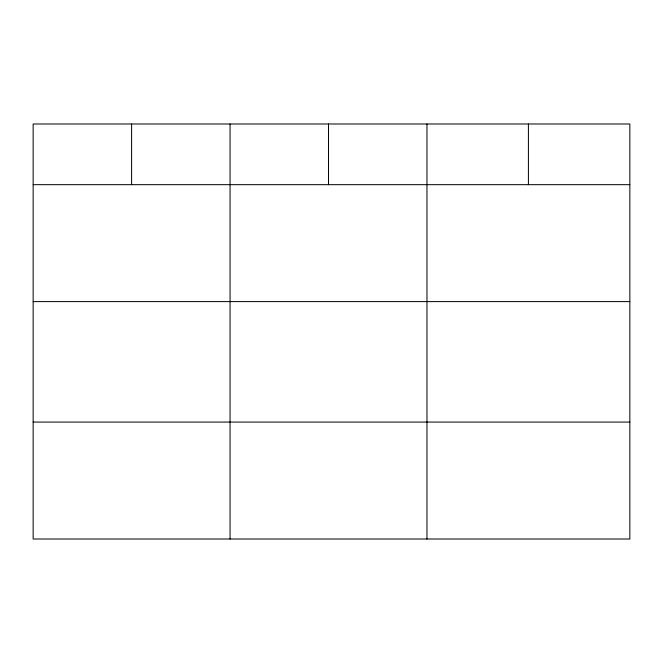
<?xml version="1.0" encoding="UTF-8"?>
<svg xmlns="http://www.w3.org/2000/svg" width="663" height="663" viewBox="0 0 663 663"><rect width="100%" height="100%" fill="white"/><g stroke="black" fill="none" stroke-linecap="round" stroke-linejoin="round"><path stroke-width="0.99" d="M629.85 301.607L629.85 123.989L33.15 123.989L33.15 539.011L629.85 539.011L629.85 301.607L33.15 301.607M33.15 184.67L629.85 184.67M33.15 422.074L629.85 422.074M528.411 123.989L528.411 184.67M426.972 123.989L426.972 539.011M328.516 123.989L328.516 184.67M230.061 123.989L230.061 539.011M131.606 123.989L131.606 184.67"/></g></svg>
